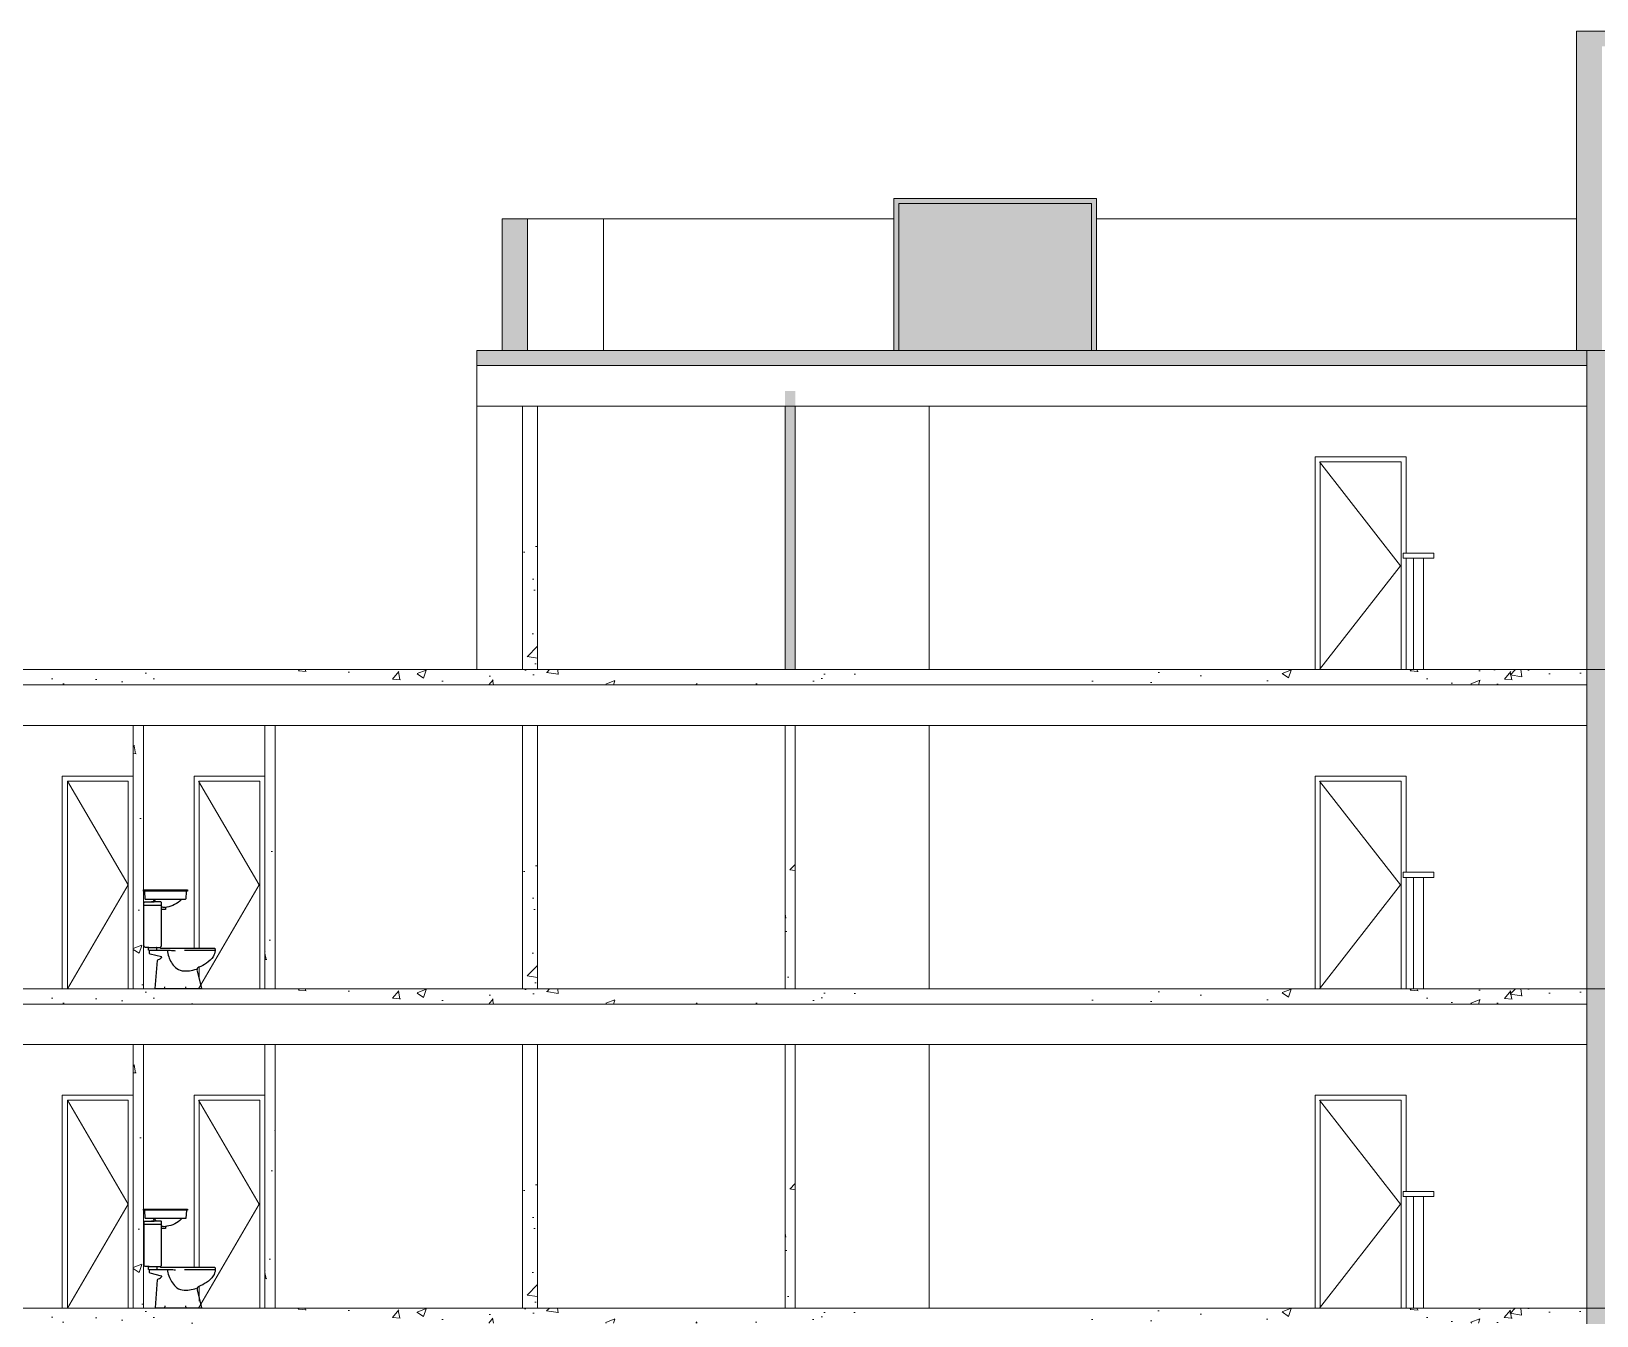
# Model space of a CAD drawing. Header units: millimetres. Extents: x 2878 to 6301, y 540 to 1980.
# Drawn here: x 3038.2 to 3053.64, y 982.15 to 994.83 of the extents above; entities that cross this region are included whole.
import ezdxf

# ---------------------------------------------------------------- set-up
doc = ezdxf.new("R2010")
doc.units = ezdxf.units.MM
doc.header["$LTSCALE"] = 4
for name, color, linetype, lineweight in [('ALVENARIA', 4, 'Continuous', 20), ('COTAS', 35, 'Continuous', 5), ('grosso', 1, 'Continuous', 25), ('PORTA', 2, 'Continuous', 20), ('SOLEIRA', 1, 'Continuous', 5)]:
    doc.layers.add(name, color=color, linetype=linetype, lineweight=lineweight)
pattern_1 = [(50, (124.5525, -325.2659), (0.92914181, -0.08128934), [0.097155, -1.068705]), (355, (124.5525, -325.2659), (-0.17974145, 0.9743899), [0.077724, -0.85496698]), (100.451445, (124.62995, -325.2727), (0.74940036, 0.89310053), [0.08256904, -0.90826025]), (46.1842, (124.5525, -325.0068), (1.3825031, -0.21441587), [0.1457325, -1.6030575]), (96.63556, (124.6677, -325.0247), (1.2107611, 1.26187324), [0.1238536, -1.3623916]), (351.18415, (124.5525, -325.0068), (1.2107611, 1.26187324), [0.11658583, -1.28244463]), (21, (124.6821, -325.0716), (0.7732334, -0.52155251), [0.097155, -1.068705]), (326, (124.6821, -325.0716), (0.31519034, 0.93935863), [0.077724, -0.854964]), (71.451445, (124.7465, -325.1151), (1.08842374, 0.41780612), [0.08256904, -0.90825868]), (37.5, (124.55253, -325.26592), (0.015751877, 0.431230698), [0, -0.8446008, 0, -0.867918, 0, -0.8582025]), (7.5, (124.55253, -325.2659), (0.34078028, 0.51092093), [0, -0.4948428, 0, -0.8251698, 0, -0.3270885]), (327.5, (124.26365, -325.26592), (0.691512035, -0.029216594), [0, -0.32385, 0, -1.010412, 0, -1.340739]), (317.5, (124.1341, -325.2659), (0.75545883, 0.1296751), [0, -0.421005, 0, -0.6710172, 0, -0.952119])]
pattern_2 = [(50, (124.5534, -322.1159), (0.92914181, -0.08128934), [0.097155, -1.068705]), (355, (124.5534, -322.1159), (-0.17974145, 0.9743899), [0.077724, -0.85496698]), (100.451445, (124.6308, -322.1227), (0.74940036, 0.89310053), [0.08256904, -0.90826025]), (46.1842, (124.5534, -321.8568), (1.3825031, -0.21441587), [0.1457325, -1.6030575]), (96.63556, (124.6686, -321.8747), (1.2107611, 1.26187324), [0.1238536, -1.3623916]), (351.18415, (124.5534, -321.8568), (1.2107611, 1.26187324), [0.11658583, -1.28244463]), (21, (124.6829, -321.9216), (0.7732334, -0.52155251), [0.097155, -1.068705]), (326, (124.6829, -321.9216), (0.31519034, 0.93935863), [0.077724, -0.854964]), (71.451445, (124.7474, -321.9651), (1.08842374, 0.41780612), [0.08256904, -0.90825868]), (37.5, (124.5534, -322.11592), (0.015751877, 0.431230698), [0, -0.8446008, 0, -0.867918, 0, -0.8582025]), (7.5, (124.5534, -322.1159), (0.34078028, 0.51092093), [0, -0.4948428, 0, -0.8251698, 0, -0.3270885]), (327.5, (124.26452, -322.11592), (0.691512035, -0.029216594), [0, -0.32385, 0, -1.010412, 0, -1.340739]), (317.5, (124.135, -322.1159), (0.75545883, 0.1296751), [0, -0.421005, 0, -0.6710172, 0, -0.952119])]
pattern_3 = [(50, (189.17465, -322.1159), (0.92914181, -0.08128934), [0.097155, -1.068705]), (355, (189.17465, -322.1159), (-0.17974145, 0.9743899), [0.077724, -0.85496698]), (100.451445, (189.2521, -322.1227), (0.74940036, 0.89310053), [0.08256904, -0.90826025]), (46.1842, (189.1747, -321.8568), (1.3825031, -0.21441587), [0.1457325, -1.6030575]), (96.63556, (189.2899, -321.8747), (1.2107611, 1.26187324), [0.1238536, -1.3623916]), (351.18415, (189.1747, -321.8568), (1.2107611, 1.26187324), [0.11658583, -1.28244463]), (21, (189.3042, -321.9216), (0.7732334, -0.52155251), [0.097155, -1.068705]), (326, (189.3042, -321.9216), (0.31519034, 0.93935863), [0.077724, -0.854964]), (71.451445, (189.3686, -321.9651), (1.08842374, 0.41780612), [0.08256904, -0.90825868]), (37.5, (189.17465, -322.11592), (0.015751877, 0.4312307), [0, -0.8446008, 0, -0.867918, 0, -0.8582025]), (7.5, (189.17465, -322.1159), (0.34078028, 0.51092093), [0, -0.4948428, 0, -0.8251698, 0, -0.3270885]), (327.5, (188.88578, -322.11592), (0.691512035, -0.029216594), [0, -0.32385, 0, -1.010412, 0, -1.340739]), (317.5, (188.75624, -322.1159), (0.75545883, 0.1296751), [0, -0.421005, 0, -0.6710172, 0, -0.952119])]
pattern_4 = [(50, (124.5534, -318.9659), (0.92914181, -0.08128934), [0.097155, -1.068705]), (355, (124.5534, -318.9659), (-0.17974145, 0.9743899), [0.077724, -0.85496698]), (100.451445, (124.6308, -318.9727), (0.74940036, 0.89310053), [0.08256904, -0.90826025]), (46.1842, (124.5534, -318.7068), (1.3825031, -0.21441587), [0.1457325, -1.6030575]), (96.63556, (124.6686, -318.7247), (1.2107611, 1.26187324), [0.1238536, -1.3623916]), (351.18415, (124.5534, -318.7068), (1.2107611, 1.26187324), [0.11658583, -1.28244463]), (21, (124.6829, -318.7716), (0.7732334, -0.52155251), [0.097155, -1.068705]), (326, (124.6829, -318.7716), (0.31519034, 0.93935863), [0.077724, -0.854964]), (71.451445, (124.7474, -318.8151), (1.08842374, 0.41780612), [0.08256904, -0.90825868]), (37.5, (124.5534, -318.96592), (0.015751877, 0.431230698), [0, -0.8446008, 0, -0.867918, 0, -0.8582025]), (7.5, (124.5534, -318.9659), (0.34078028, 0.51092093), [0, -0.4948428, 0, -0.8251698, 0, -0.3270885]), (327.5, (124.26452, -318.96592), (0.691512035, -0.029216594), [0, -0.32385, 0, -1.010412, 0, -1.340739]), (317.5, (124.135, -318.9659), (0.75545883, 0.1296751), [0, -0.421005, 0, -0.6710172, 0, -0.952119])]
pattern_5 = [(50, (189.17465, -318.9659), (0.92914181, -0.08128934), [0.097155, -1.068705]), (355, (189.17465, -318.9659), (-0.17974145, 0.9743899), [0.077724, -0.85496698]), (100.451445, (189.2521, -318.9727), (0.74940036, 0.89310053), [0.08256904, -0.90826025]), (46.1842, (189.1747, -318.7068), (1.3825031, -0.21441587), [0.1457325, -1.6030575]), (96.63556, (189.2899, -318.7247), (1.2107611, 1.26187324), [0.1238536, -1.3623916]), (351.18415, (189.1747, -318.7068), (1.2107611, 1.26187324), [0.11658583, -1.28244463]), (21, (189.3042, -318.7716), (0.7732334, -0.52155251), [0.097155, -1.068705]), (326, (189.3042, -318.7716), (0.31519034, 0.93935863), [0.077724, -0.854964]), (71.451445, (189.3686, -318.8151), (1.08842374, 0.41780612), [0.08256904, -0.90825868]), (37.5, (189.17465, -318.96592), (0.015751877, 0.4312307), [0, -0.8446008, 0, -0.867918, 0, -0.8582025]), (7.5, (189.17465, -318.9659), (0.34078028, 0.51092093), [0, -0.4948428, 0, -0.8251698, 0, -0.3270885]), (327.5, (188.88578, -318.96592), (0.691512035, -0.029216594), [0, -0.32385, 0, -1.010412, 0, -1.340739]), (317.5, (188.75624, -318.9659), (0.75545883, 0.1296751), [0, -0.421005, 0, -0.6710172, 0, -0.952119])]

msp = doc.modelspace()

# ---------------------------------------------------------------- hatches: boundary and pattern name
at = {"layer": 'COTAS'}
h = msp.add_hatch(dxfattribs=at)
h.set_pattern_fill('FLEX', color=9, scale=0.061)
h.set_pattern_definition([(0, (-325.8662, -279.77653), (0, 0.38735), [0.38735, -0.38735]), (45, (-325.47886, -279.77653), (3e-17, 0.38735), [0.0968375, -0.354120624, 0.0968375, -0.547795624])])
h.paths.add_polyline_path([(3129.292, 993.129), (3127.392, 993.129), (3127.392, 991.679), (3129.292, 991.679)])
h.paths.add_polyline_path([(3110.123, 945.479), (3113.789, 945.479), (3113.789, 947.429), (3110.123, 947.429)])
h.paths.add_polyline_path([(3114.488, 945.479), (3116.714, 945.479), (3116.714, 947.429), (3114.488, 947.429)])
h.paths.add_polyline_path([(3117.239, 945.479), (3120.898, 945.479), (3120.898, 947.429), (3117.239, 947.429)])
h.paths.add_polyline_path([(3121.149, 945.479), (3124.808, 945.479), (3124.808, 947.429), (3121.149, 947.429)])
h.paths.add_polyline_path([(3046.755, 991.679), (3048.655, 991.679), (3048.655, 993.129), (3046.755, 993.129)])
h.paths.add_polyline_path([(3061.381, 991.679), (3063.281, 991.679), (3063.281, 993.129), (3061.381, 993.129)])
at = {"layer": 'PORTA', "ltscale": 9}
h = msp.add_hatch(dxfattribs=at)
h.set_pattern_fill('AR-CONC', color=256, scale=0.0051)
h.set_pattern_definition([(50, (-325.8662, -279.7765), (0.92914181, -0.08128934), [0.097155, -1.068705]), (355, (-325.8662, -279.7765), (-0.17974145, 0.9743899), [0.077724, -0.85496698]), (100.451445, (-325.7888, -279.7833), (0.74940036, 0.89310053), [0.08256904, -0.90826025]), (46.1842, (-325.8662, -279.5175), (1.3825031, -0.21441587), [0.1457325, -1.6030575]), (96.635558, (-325.751, -279.5353), (1.2107611, 1.26187324), [0.1238536, -1.3623916]), (351.18415, (-325.8662, -279.5175), (1.2107611, 1.26187324), [0.11658583, -1.28244463]), (21, (-325.7367, -279.5822), (0.7732334, -0.52155251), [0.097155, -1.068705]), (326, (-325.7367, -279.5822), (0.31519034, 0.93935863), [0.077724, -0.854964]), (71.451445, (-325.6722, -279.6257), (1.08842374, 0.41780612), [0.08256904, -0.90825868]), (37.5, (-325.8662, -279.77653), (0.015751877, 0.431230698), [0, -0.8446008, 0, -0.867918, 0, -0.8582025]), (7.5, (-325.8662, -279.77653), (0.34078028, 0.51092093), [0, -0.4948428, 0, -0.8251698, 0, -0.3270885]), (327.5, (-326.1551, -279.77653), (0.691512035, -0.029216594), [0, -0.32385, 0, -1.010412, 0, -1.340739]), (317.5, (-326.2846, -279.77653), (0.75545883, 0.1296751), [0, -0.421005, 0, -0.6710172, 0, -0.952119])])
h.paths.add_polyline_path([(3048.705, 993.179), (3046.705, 993.179), (3046.705, 991.679), (3046.755, 991.679), (3046.755, 993.129), (3048.655, 993.129), (3048.655, 991.679), (3048.705, 991.679)])
h.paths.add_polyline_path([(3063.331, 993.179), (3061.331, 993.179), (3061.331, 991.679), (3061.381, 991.679), (3061.381, 993.129), (3063.281, 993.129), (3063.281, 991.679), (3063.331, 991.679)])
h.paths.add_polyline_path([(3043.092, 992.979), (3042.842, 992.979), (3042.842, 991.679), (3043.092, 991.679)])
h.paths.add_polyline_path([(3067.193, 992.979), (3066.943, 992.979), (3066.943, 991.679), (3067.193, 991.679)])
h.paths.add_polyline_path([(3056.592, 994.829), (3056.342, 994.829), (3056.342, 991.679), (3056.592, 991.679)])
h.paths.add_polyline_path([(3053.692, 994.829), (3053.442, 994.829), (3053.442, 991.679), (3053.692, 991.679)])
h.paths.add_polyline_path([(3056.342, 994.829), (3053.692, 994.829), (3053.692, 994.679), (3056.342, 994.679)])
h.paths.add_polyline_path([(3053.792, 991.679), (3053.543, 991.679), (3053.543, 988.529), (3053.792, 988.529)])
h.paths.add_polyline_path([(3056.592, 991.679), (3056.343, 991.679), (3056.343, 988.529), (3056.592, 988.529)])
h.paths.add_polyline_path([(3064.603, 991.679), (3064.503, 991.679), (3064.503, 990.629), (3064.603, 990.629)])
h.paths.add_polyline_path([(3067.193, 991.679), (3067.043, 991.679), (3067.043, 988.529), (3067.193, 988.529)])
h = msp.add_hatch(dxfattribs=at)
h.set_pattern_fill('AR-CONC', color=256, scale=0.0051)
h.set_pattern_definition([(50, (14.351, -315.8159), (0.92914181, -0.08128934), [0.097155, -1.068705]), (355, (14.351, -315.8159), (-0.17974145, 0.9743899), [0.077724, -0.85496698]), (100.451445, (14.4284, -315.8227), (0.74940036, 0.89310053), [0.08256904, -0.90826025]), (46.1842, (14.351, -315.5568), (1.3825031, -0.21441587), [0.1457325, -1.6030575]), (96.635558, (14.4662, -315.5747), (1.2107611, 1.26187324), [0.1238536, -1.3623916]), (351.18415, (14.351, -315.5568), (1.2107611, 1.26187324), [0.11658583, -1.28244463]), (21, (14.48054, -315.6216), (0.7732334, -0.52155251), [0.097155, -1.068705]), (326, (14.4805, -315.6216), (0.31519034, 0.93935863), [0.077724, -0.854964]), (71.451445, (14.545, -315.6651), (1.08842374, 0.41780612), [0.08256904, -0.90825868]), (37.5, (14.351, -315.8159), (0.015751877, 0.431230698), [0, -0.8446008, 0, -0.867918, 0, -0.8582025]), (7.5, (14.351, -315.8159), (0.34078028, 0.51092093), [0, -0.4948428, 0, -0.8251698, 0, -0.3270885]), (327.5, (14.06213, -315.8159), (0.691512035, -0.029216594), [0, -0.32385, 0, -1.010412, 0, -1.340739]), (317.5, (13.9326, -315.8159), (0.75545883, 0.1296751), [0, -0.421005, 0, -0.6710172, 0, -0.952119])])
h.paths.add_polyline_path([(3053.543, 991.679), (3042.592, 991.679), (3042.592, 991.529), (3053.543, 991.529)])
h.paths.add_polyline_path([(3067.644, 991.679), (3056.592, 991.679), (3056.592, 991.529), (3067.644, 991.529)])
h.paths.add_polyline_path([(3045.733, 991.279), (3045.633, 991.279), (3045.633, 988.529), (3045.733, 988.529)])
h = msp.add_hatch(dxfattribs=at)
h.set_pattern_fill('AR-CONC', color=256, scale=0.0051)
h.set_pattern_definition([(50, (189.17465, -315.8159), (0.92914181, -0.08128934), [0.097155, -1.068705]), (355, (189.17465, -315.8159), (-0.17974145, 0.9743899), [0.077724, -0.85496698]), (100.451445, (189.2521, -315.8227), (0.74940036, 0.89310053), [0.08256904, -0.90826025]), (46.1842, (189.1747, -315.5568), (1.3825031, -0.21441587), [0.1457325, -1.6030575]), (96.63556, (189.2899, -315.5747), (1.2107611, 1.26187324), [0.1238536, -1.3623916]), (351.18415, (189.1747, -315.5568), (1.2107611, 1.26187324), [0.11658583, -1.28244463]), (21, (189.3042, -315.6216), (0.7732334, -0.52155251), [0.097155, -1.068705]), (326, (189.3042, -315.6216), (0.31519034, 0.93935863), [0.077724, -0.854964]), (71.451445, (189.3686, -315.6651), (1.08842374, 0.41780612), [0.08256904, -0.90825868]), (37.5, (189.17465, -315.81592), (0.015751877, 0.4312307), [0, -0.8446008, 0, -0.867918, 0, -0.8582025]), (7.5, (189.17465, -315.8159), (0.34078028, 0.51092093), [0, -0.4948428, 0, -0.8251698, 0, -0.3270885]), (327.5, (188.88578, -315.81592), (0.691512035, -0.029216594), [0, -0.32385, 0, -1.010412, 0, -1.340739]), (317.5, (188.75624, -315.8159), (0.75545883, 0.1296751), [0, -0.421005, 0, -0.6710172, 0, -0.952119])])
h.paths.add_polyline_path([(3043.192, 991.679), (3043.042, 991.679), (3043.042, 988.529), (3043.192, 988.529)])
h = msp.add_hatch(dxfattribs=at)
h.set_pattern_fill('AR-CONC', color=256, scale=0.0051)
h.set_pattern_definition(pattern_4)
h.paths.add_polyline_path([(3053.543, 988.529), (3032.442, 988.529), (3032.442, 988.379), (3053.543, 988.379)])
h.paths.add_polyline_path([(3036.802, 988.129), (3036.702, 988.129), (3036.702, 985.379), (3036.802, 985.379)])
h.paths.add_polyline_path([(3039.302, 988.129), (3039.202, 988.129), (3039.202, 987.479), (3039.202, 987.479), (3039.202, 985.379), (3039.302, 985.379)])
h.paths.add_polyline_path([(3040.602, 988.129), (3040.502, 988.129), (3040.502, 987.479), (3040.502, 987.479), (3040.502, 985.379), (3040.602, 985.379)])
h = msp.add_hatch(dxfattribs=at)
h.set_pattern_fill('AR-CONC', color=256, scale=0.0051)
h.set_pattern_definition(pattern_4)
h.paths.add_polyline_path([(3077.793, 988.529), (3056.592, 988.529), (3056.592, 988.379), (3077.793, 988.379)])
h.paths.add_polyline_path([(3053.792, 988.529), (3053.543, 988.529), (3053.543, 985.379), (3053.792, 985.379)])
h.paths.add_polyline_path([(3056.592, 988.529), (3056.343, 988.529), (3056.343, 985.379), (3056.592, 985.379)])
h.paths.add_polyline_path([(3064.603, 988.129), (3064.503, 988.129), (3064.503, 987.479), (3064.603, 987.479)])
h.paths.add_polyline_path([(3067.193, 988.129), (3067.043, 988.129), (3067.043, 985.379), (3067.193, 985.379)])
h = msp.add_hatch(dxfattribs=at)
h.set_pattern_fill('AR-CONC', color=256, scale=0.0051)
h.set_pattern_definition(pattern_5)
h.paths.add_polyline_path([(3043.192, 988.129), (3043.042, 988.129), (3043.042, 985.379), (3043.192, 985.379)])
h = msp.add_hatch(dxfattribs=at)
h.set_pattern_fill('AR-CONC', color=256, scale=0.0051)
h.set_pattern_definition(pattern_5)
h.paths.add_polyline_path([(3045.733, 988.129), (3045.633, 988.129), (3045.633, 985.379), (3045.733, 985.379)])
h = msp.add_hatch(dxfattribs=at)
h.set_pattern_fill('AR-CONC', color=256, scale=0.0051)
h.set_pattern_definition(pattern_2)
h.paths.add_polyline_path([(3053.543, 985.379), (3032.442, 985.379), (3032.442, 985.229), (3053.543, 985.229)])
h.paths.add_polyline_path([(3036.802, 984.979), (3036.702, 984.979), (3036.702, 982.229), (3036.802, 982.229)])
h.paths.add_polyline_path([(3039.302, 984.979), (3039.202, 984.979), (3039.202, 984.329), (3039.202, 984.329), (3039.202, 982.229), (3039.302, 982.229)])
h.paths.add_polyline_path([(3040.602, 984.979), (3040.502, 984.979), (3040.502, 984.329), (3040.502, 984.329), (3040.502, 982.229), (3040.602, 982.229)])
h = msp.add_hatch(dxfattribs=at)
h.set_pattern_fill('AR-CONC', color=256, scale=0.0051)
h.set_pattern_definition(pattern_2)
h.paths.add_polyline_path([(3077.793, 985.379), (3056.592, 985.379), (3056.592, 985.229), (3077.793, 985.229)])
h.paths.add_polyline_path([(3053.792, 985.379), (3053.543, 985.379), (3053.543, 982.229), (3053.792, 982.229)])
h.paths.add_polyline_path([(3056.592, 985.379), (3056.343, 985.379), (3056.343, 982.229), (3056.592, 982.229)])
h.paths.add_polyline_path([(3064.603, 984.979), (3064.503, 984.979), (3064.503, 984.329), (3064.603, 984.329)])
h.paths.add_polyline_path([(3067.193, 984.979), (3067.043, 984.979), (3067.043, 982.229), (3067.193, 982.229)])
h = msp.add_hatch(dxfattribs=at)
h.set_pattern_fill('AR-CONC', color=256, scale=0.0051)
h.set_pattern_definition(pattern_3)
h.paths.add_polyline_path([(3043.192, 984.979), (3043.042, 984.979), (3043.042, 982.229), (3043.192, 982.229)])
h = msp.add_hatch(dxfattribs=at)
h.set_pattern_fill('AR-CONC', color=256, scale=0.0051)
h.set_pattern_definition(pattern_3)
h.paths.add_polyline_path([(3045.733, 984.979), (3045.633, 984.979), (3045.633, 982.229), (3045.733, 982.229)])
h = msp.add_hatch(dxfattribs=at)
h.set_pattern_fill('AR-CONC', color=256, scale=0.0051)
h.set_pattern_definition(pattern_1)
h.paths.add_polyline_path([(3053.542, 982.229), (3032.441, 982.229), (3032.441, 982.079), (3053.542, 982.079)])
h.paths.add_polyline_path([(3036.801, 981.829), (3036.701, 981.829), (3036.701, 979.079), (3036.801, 979.079)])
h.paths.add_polyline_path([(3039.301, 981.829), (3039.201, 981.829), (3039.201, 981.179), (3039.201, 981.179), (3039.201, 979.079), (3039.301, 979.079)])
h.paths.add_polyline_path([(3040.601, 981.829), (3040.501, 981.829), (3040.501, 981.179), (3040.501, 981.179), (3040.501, 979.079), (3040.601, 979.079)])
h = msp.add_hatch(dxfattribs=at)
h.set_pattern_fill('AR-CONC', color=256, scale=0.0051)
h.set_pattern_definition(pattern_1)
h.paths.add_polyline_path([(3077.793, 982.229), (3056.592, 982.229), (3056.592, 982.079), (3077.793, 982.079)])
h.paths.add_polyline_path([(3053.792, 982.229), (3053.542, 982.229), (3053.542, 979.079), (3053.792, 979.079)])
h.paths.add_polyline_path([(3056.592, 982.229), (3056.342, 982.229), (3056.342, 979.079), (3056.592, 979.079)])
h.paths.add_polyline_path([(3064.602, 981.829), (3064.502, 981.829), (3064.502, 981.179), (3064.602, 981.179)])
h.paths.add_polyline_path([(3067.193, 981.829), (3067.043, 981.829), (3067.043, 979.079), (3067.193, 979.079)])

# ---------------------------------------------------------------- linework, layer by layer
at = {"layer": 'ALVENARIA'}
for p, q in [((3053.442, 994.829), (3056.592, 994.829)), ((3053.442, 994.829), (3053.442, 991.679)), ((3046.705, 993.179), (3048.705, 993.179)), ((3046.705, 993.179), (3046.705, 991.679)), ((3046.755, 993.129), (3048.655, 993.129)), ((3046.755, 993.129), (3046.755, 991.679)), ((3048.655, 993.129), (3048.655, 991.679)), ((3048.705, 993.179), (3048.705, 991.679)), ((3042.842, 992.979), (3042.842, 991.679)), ((3042.842, 992.979), (3046.705, 992.979)), ((3043.092, 992.979), (3043.092, 991.679)), ((3043.843, 992.979), (3043.843, 991.679)), ((3048.705, 992.979), (3053.442, 992.979)), ((3042.592, 991.679), (3067.644, 991.679)), ((3042.592, 991.679), (3042.592, 988.529)), ((3042.592, 991.529), (3053.543, 991.529)), ((3042.842, 991.679), (3055.193, 991.679)), ((3032.441, 988.529), (3077.793, 988.529)), ((3032.441, 988.529), (3077.793, 988.529)), ((3032.441, 988.379), (3053.543, 988.379)), ((3032.441, 985.379), (3077.793, 985.379)), ((3032.441, 985.379), (3077.793, 985.379)), ((3032.441, 985.229), (3053.543, 985.229)), ((3032.44, 982.229), (3077.793, 982.229)), ((3032.441, 982.229), (3077.793, 982.229))]:
    msp.add_line(p, q, dxfattribs=at)
at = {"layer": 'ALVENARIA', "ltscale": 9}
for p, q in [((3053.543, 991.679), (3053.543, 988.529)), ((3043.042, 991.129), (3043.042, 988.529)), ((3043.192, 991.129), (3043.192, 988.529)), ((3045.633, 991.129), (3045.633, 988.529)), ((3045.733, 991.129), (3045.733, 988.529)), ((3047.054, 991.129), (3047.054, 988.529)), ((3053.543, 988.529), (3053.543, 985.379)), ((3039.202, 987.979), (3039.202, 985.379)), ((3039.302, 987.979), (3039.302, 985.379)), ((3040.502, 987.979), (3040.502, 985.379)), ((3040.602, 987.979), (3040.602, 985.379)), ((3043.042, 987.979), (3043.042, 985.379)), ((3043.192, 987.979), (3043.192, 985.379)), ((3045.633, 987.979), (3045.633, 985.379)), ((3045.733, 987.979), (3045.733, 985.379)), ((3047.054, 987.979), (3047.054, 985.379)), ((3053.543, 985.379), (3053.543, 982.229)), ((3039.202, 984.829), (3039.202, 982.229)), ((3039.302, 984.829), (3039.302, 982.229)), ((3040.502, 984.829), (3040.502, 982.229)), ((3040.602, 984.829), (3040.602, 982.229)), ((3043.042, 984.829), (3043.042, 982.229)), ((3043.192, 984.829), (3043.192, 982.229)), ((3045.633, 984.829), (3045.633, 982.229)), ((3045.733, 984.829), (3045.733, 982.229)), ((3047.054, 984.829), (3047.054, 982.229)), ((3053.542, 982.229), (3053.542, 979.079))]:
    msp.add_line(p, q, dxfattribs=at)
at = {"layer": 'COTAS'}
for p, q in [((3050.905, 990.579), (3051.705, 989.554)), ((3051.705, 989.554), (3050.905, 988.529)), ((3038.552, 987.429), (3039.152, 986.404)), ((3039.845, 987.429), (3040.445, 986.404)), ((3050.905, 987.429), (3051.705, 986.404)), ((3039.152, 986.404), (3038.552, 985.379)), ((3040.445, 986.404), (3039.845, 985.379)), ((3051.705, 986.404), (3050.905, 985.379)), ((3038.552, 984.279), (3039.152, 983.254)), ((3039.845, 984.279), (3040.445, 983.254)), ((3050.905, 984.279), (3051.705, 983.254)), ((3039.152, 983.254), (3038.552, 982.229)), ((3040.445, 983.254), (3039.845, 982.229)), ((3051.705, 983.254), (3050.905, 982.229))]:
    msp.add_line(p, q, dxfattribs=at)
at = {"layer": 'COTAS', "ltscale": 9}
for p, q in [((3051.733, 989.679), (3051.733, 989.629)), ((3051.733, 989.679), (3052.033, 989.679)), ((3052.033, 989.679), (3052.033, 989.629)), ((3052.033, 989.679), (3052.033, 989.629)), ((3051.733, 989.629), (3052.033, 989.629)), ((3051.833, 989.629), (3051.833, 988.529)), ((3051.933, 989.629), (3051.933, 988.529)), ((3051.733, 986.529), (3051.733, 986.479)), ((3051.733, 986.529), (3052.033, 986.529)), ((3051.733, 986.479), (3052.033, 986.479)), ((3051.833, 986.479), (3051.833, 985.379)), ((3051.933, 986.479), (3051.933, 985.379)), ((3052.033, 986.529), (3052.033, 986.479)), ((3052.033, 986.529), (3052.033, 986.479)), ((3051.733, 983.379), (3051.733, 983.329)), ((3051.733, 983.379), (3052.033, 983.379)), ((3052.033, 983.379), (3052.033, 983.329)), ((3052.033, 983.379), (3052.033, 983.329)), ((3051.733, 983.329), (3052.033, 983.329)), ((3051.833, 983.329), (3051.833, 982.229)), ((3051.933, 983.329), (3051.933, 982.229))]:
    msp.add_line(p, q, dxfattribs=at)
at = {"layer": 'grosso'}
for points in [[(3039.407, 986.237), (3039.405, 986.262), (3039.324, 986.262, -0.399821), (3039.32, 986.265), (3039.315, 986.341, 0.464638), (3039.313, 986.344), (3039.304, 986.344, -0.351171), (3039.302, 986.345), (3039.302, 986.353, -0.364059), (3039.306, 986.356), (3039.736, 986.356, -0.435774), (3039.738, 986.353), (3039.738, 986.346, -0.493118), (3039.736, 986.344), (3039.728, 986.344, 0.407101), (3039.725, 986.341), (3039.72, 986.267, -0.384408), (3039.716, 986.262), (3039.686, 986.262, 0.190801), (3039.676, 986.258, -0.170388), (3039.532, 986.186, 0.327259), (3039.521, 986.175), (3039.52, 986.164, -0.337398), (3039.518, 986.162), (3039.493, 986.162), (3039.48, 986.162)], [(3039.355, 985.759, -0.311794), (3039.352, 985.762), (3039.352, 985.782, -0.412941), (3039.357, 985.787), (3039.327, 985.787, -0.418943), (3039.308, 985.805), (3039.308, 986.204, -0.07736), (3039.308, 986.204, -0.288306), (3039.31, 986.205, -0.322935), (3039.308, 986.207, -0.068368), (3039.308, 986.207), (3039.308, 986.226), (3039.308, 986.228, -0.42593), (3039.317, 986.237), (3039.394, 986.237), (3039.407, 986.237)], [(3039.433, 985.759, 0.311794), (3039.436, 985.762), (3039.436, 985.782, 0.412941), (3039.431, 985.787), (3039.462, 985.787, 0.418943), (3039.48, 985.805), (3039.48, 986.204, 0.07736), (3039.48, 986.204, 0.288306), (3039.478, 986.205, 0.322935), (3039.48, 986.207, 0.068368), (3039.48, 986.207), (3039.48, 986.226), (3039.48, 986.228, 0.42593), (3039.471, 986.237), (3039.394, 986.237), (3039.381, 986.237)], [(3039.686, 986.262), (3039.405, 986.262, -0.275516), (3039.421, 986.237, -0.275516)], [(3039.48, 986.188, 0.024503), (3039.493, 986.186, 0.048939), (3039.516, 986.185)], [(3039.458, 985.788, -0.218573), (3039.468, 985.784), (3039.468, 985.784, 0.238062), (3039.476, 985.781), (3040.004, 985.781, -0.355924), (3040.008, 985.777), (3040.011, 985.761, -0.076732), (3040.011, 985.756, -0.120449), (3039.991, 985.696, -0.091256), (3039.924, 985.631, -0.070166), (3039.848, 985.592, 0.338158), (3039.831, 985.562), (3039.832, 985.558), (3039.876, 985.382, -0.488785), (3039.873, 985.378), (3039.424, 985.378, -0.436538), (3039.42, 985.382), (3039.441, 985.658, -0.301013), (3039.452, 985.668, 0.172081), (3039.482, 985.689), (3039.483, 985.689, 0.123969), (3039.483, 985.69, 0.375637), (3039.481, 985.693), (3039.368, 985.722, -0.308356), (3039.363, 985.729), (3039.362, 985.751, 0.340391), (3039.355, 985.759)], [(3039.356, 985.759), (3039.568, 985.759, -0.032471), (3039.617, 985.755)], [(3039.537, 985.759, 0.045919), (3039.552, 985.696, 0.111997), (3039.618, 985.59, 0.147072), (3039.685, 985.557, 0.10725), (3039.826, 985.574)], [(3039.408, 983.087), (3039.405, 983.112), (3039.324, 983.112, -0.399821), (3039.321, 983.115), (3039.316, 983.191, 0.464638), (3039.314, 983.194), (3039.304, 983.194, -0.351171), (3039.303, 983.195), (3039.303, 983.203, -0.364059), (3039.307, 983.206), (3039.737, 983.206, -0.435774), (3039.739, 983.203), (3039.739, 983.196, -0.493118), (3039.737, 983.194), (3039.728, 983.194, 0.407101), (3039.726, 983.191), (3039.721, 983.117, -0.384408), (3039.717, 983.112), (3039.687, 983.112, 0.190801), (3039.677, 983.108, -0.170388), (3039.533, 983.036, 0.327259), (3039.521, 983.025), (3039.521, 983.014, -0.337398), (3039.519, 983.012), (3039.494, 983.012), (3039.481, 983.012)], [(3039.356, 982.609, -0.311794), (3039.353, 982.612), (3039.353, 982.632, -0.412941), (3039.358, 982.637), (3039.327, 982.637, -0.418943), (3039.309, 982.655), (3039.309, 983.054, -0.07736), (3039.309, 983.054, -0.288306), (3039.311, 983.055, -0.322935), (3039.309, 983.057, -0.068368), (3039.309, 983.057), (3039.309, 983.076), (3039.309, 983.078, -0.42593), (3039.318, 983.087), (3039.395, 983.087), (3039.408, 983.087)], [(3039.434, 982.609, 0.311794), (3039.437, 982.612), (3039.437, 982.632, 0.412941), (3039.432, 982.637), (3039.463, 982.637, 0.418943), (3039.481, 982.655), (3039.481, 983.054, 0.07736), (3039.481, 983.054, 0.288306), (3039.479, 983.055, 0.322935), (3039.481, 983.057, 0.068368), (3039.481, 983.057), (3039.481, 983.076), (3039.481, 983.078, 0.42593), (3039.472, 983.087), (3039.395, 983.087), (3039.382, 983.087)], [(3039.687, 983.112), (3039.405, 983.112, -0.275516), (3039.422, 983.087, -0.275516)], [(3039.481, 983.038, 0.024503), (3039.494, 983.036, 0.048939), (3039.517, 983.035)], [(3039.459, 982.638, -0.218573), (3039.469, 982.634), (3039.469, 982.634, 0.238062), (3039.477, 982.631), (3040.005, 982.631, -0.355924), (3040.009, 982.627), (3040.011, 982.611, -0.076732), (3040.011, 982.606, -0.120449), (3039.992, 982.546, -0.091256), (3039.924, 982.481, -0.070166), (3039.849, 982.442, 0.338158), (3039.832, 982.412), (3039.833, 982.408), (3039.877, 982.232, -0.488785), (3039.874, 982.228), (3039.425, 982.228, -0.436538), (3039.421, 982.232), (3039.442, 982.508, -0.301013), (3039.453, 982.518, 0.172081), (3039.483, 982.539), (3039.483, 982.539, 0.123969), (3039.484, 982.54, 0.375637), (3039.482, 982.543), (3039.369, 982.572, -0.308356), (3039.363, 982.579), (3039.362, 982.601, 0.340391), (3039.355, 982.609)], [(3039.357, 982.609), (3039.569, 982.609, -0.032471), (3039.618, 982.605)], [(3039.538, 982.609, 0.045919), (3039.553, 982.546, 0.111997), (3039.619, 982.44, 0.147072), (3039.686, 982.407, 0.10725), (3039.826, 982.424)]]:
    msp.add_lwpolyline(points, format="xyb", dxfattribs=at)
for points in [[(3039.728, 986.344), (3039.313, 986.344)], [(3039.31, 986.205), (3039.478, 986.206)], [(3039.357, 985.787), (3039.457, 985.787)], [(3039.707, 985.759), (3040.011, 985.759)], [(3039.512, 985.378), (3039.515, 985.399)], [(3039.723, 985.378), (3039.721, 985.399)], [(3039.728, 983.194), (3039.314, 983.194)], [(3039.311, 983.055), (3039.479, 983.056)], [(3039.358, 982.637), (3039.458, 982.637)], [(3039.708, 982.609), (3040.012, 982.609)], [(3039.513, 982.228), (3039.516, 982.249)], [(3039.724, 982.228), (3039.721, 982.249)]]:
    msp.add_lwpolyline(points, dxfattribs=at)
for centre in [(3039.63, 989.151), (3039.63, 986.001)]:
    msp.add_arc(centre, 2.99, 267.1371, 267.1512, dxfattribs=at)
at = {"layer": 'PORTA', "ltscale": 9}
for p, q in [((3050.862, 990.629), (3050.862, 988.529)), ((3050.862, 990.629), (3051.762, 990.629)), ((3051.762, 990.629), (3051.762, 989.679)), ((3050.912, 990.579), (3050.912, 988.529)), ((3050.912, 990.579), (3051.712, 990.579)), ((3051.712, 990.579), (3051.712, 988.529)), ((3051.762, 989.629), (3051.762, 988.529)), ((3038.502, 987.479), (3038.502, 985.379)), ((3038.502, 987.479), (3039.202, 987.479)), ((3038.552, 987.429), (3038.552, 985.379)), ((3038.552, 987.429), (3039.152, 987.429)), ((3039.152, 987.429), (3039.152, 985.379)), ((3039.202, 987.479), (3039.202, 985.379)), ((3039.802, 987.479), (3039.802, 985.781)), ((3039.802, 987.479), (3040.502, 987.479)), ((3039.852, 987.429), (3039.852, 985.781)), ((3039.852, 987.429), (3040.452, 987.429)), ((3040.452, 987.429), (3040.452, 985.379)), ((3040.502, 987.479), (3040.502, 985.379)), ((3050.862, 987.479), (3050.862, 985.379)), ((3050.862, 987.479), (3051.762, 987.479)), ((3050.912, 987.429), (3050.912, 985.379)), ((3050.912, 987.429), (3051.712, 987.429)), ((3051.712, 987.429), (3051.712, 985.379)), ((3051.762, 987.479), (3051.762, 986.529)), ((3051.762, 986.479), (3051.762, 985.379)), ((3039.852, 985.594), (3039.852, 985.479)), ((3038.502, 984.329), (3038.502, 982.229)), ((3038.502, 984.329), (3039.202, 984.329)), ((3038.552, 984.279), (3038.552, 982.229)), ((3038.552, 984.279), (3039.152, 984.279)), ((3039.152, 984.279), (3039.152, 982.229)), ((3039.202, 984.329), (3039.202, 982.229)), ((3039.802, 984.329), (3039.802, 982.631)), ((3039.802, 984.329), (3040.502, 984.329)), ((3039.852, 984.279), (3039.852, 982.631)), ((3039.852, 984.279), (3040.452, 984.279)), ((3040.452, 984.279), (3040.452, 982.229)), ((3040.502, 984.329), (3040.502, 982.229)), ((3050.862, 984.329), (3050.862, 982.229)), ((3050.862, 984.329), (3051.762, 984.329)), ((3050.912, 984.279), (3050.912, 982.229)), ((3050.912, 984.279), (3051.712, 984.279)), ((3051.712, 984.279), (3051.712, 982.229)), ((3051.762, 984.329), (3051.762, 983.379)), ((3051.762, 983.329), (3051.762, 982.229)), ((3039.852, 982.443), (3039.852, 982.297))]:
    msp.add_line(p, q, dxfattribs=at)
at = {"layer": 'SOLEIRA'}
for p, q in [((3042.592, 991.129), (3053.543, 991.129)), ((3032.692, 987.979), (3053.543, 987.979)), ((3032.692, 984.829), (3053.543, 984.829))]:
    msp.add_line(p, q, dxfattribs=at)

doc.saveas('drawing.dxf')
